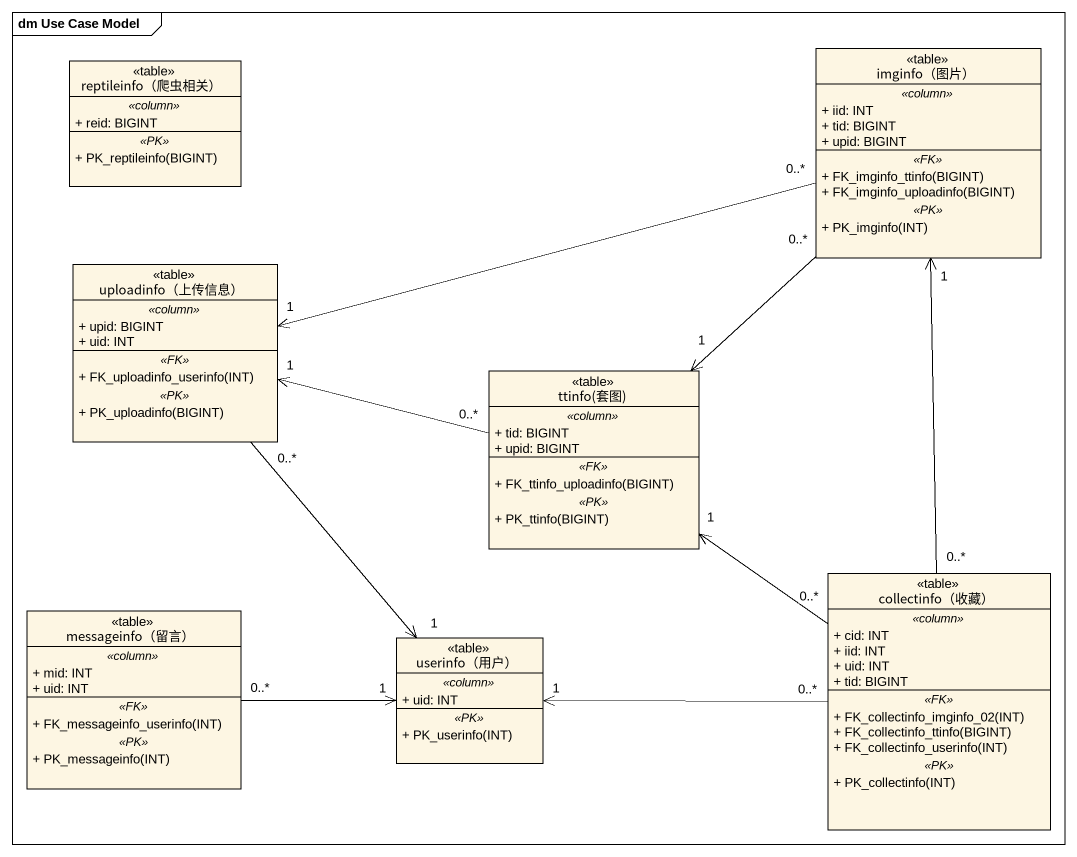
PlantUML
@startuml
mainframe dm Use Case Model
hide circle
hide empty members
skinparam classAttributeIconSize 0
class "reptileinfo（爬虫相关）" as reptileinfo_爬虫相关 <<table>> {
  .. <<column>> ..
  + reid: BIGINT
  .. <<PK>> ..
  + PK_reptileinfo(BIGINT)
}
class "imginfo（图片）" as imginfo_图片 <<table>> {
  .. <<column>> ..
  + iid: INT
  + tid: BIGINT
  + upid: BIGINT
  .. <<FK>> ..
  + FK_imginfo_ttinfo(BIGINT)
  + FK_imginfo_uploadinfo(BIGINT)
  .. <<PK>> ..
  + PK_imginfo(INT)
}
class "uploadinfo（上传信息）" as uploadinfo_上传信息 <<table>> {
  .. <<column>> ..
  + upid: BIGINT
  + uid: INT
  .. <<FK>> ..
  + FK_uploadinfo_userinfo(INT)
  .. <<PK>> ..
  + PK_uploadinfo(BIGINT)
}
class "ttinfo(套图)" as ttinfo_套图 <<table>> {
  .. <<column>> ..
  + tid: BIGINT
  + upid: BIGINT
  .. <<FK>> ..
  + FK_ttinfo_uploadinfo(BIGINT)
  .. <<PK>> ..
  + PK_ttinfo(BIGINT)
}
class "messageinfo（留言）" as messageinfo_留言 <<table>> {
  .. <<column>> ..
  + mid: INT
  + uid: INT
  .. <<FK>> ..
  + FK_messageinfo_userinfo(INT)
  .. <<PK>> ..
  + PK_messageinfo(INT)
}
class "collectinfo（收藏）" as collectinfo_收藏 <<table>> {
  .. <<column>> ..
  + cid: INT
  + iid: INT
  + uid: INT
  + tid: BIGINT
  .. <<FK>> ..
  + FK_collectinfo_imginfo_02(INT)
  + FK_collectinfo_ttinfo(BIGINT)
  + FK_collectinfo_userinfo(INT)
  .. <<PK>> ..
  + PK_collectinfo(INT)
}
class "userinfo（用户）" as userinfo_用户 <<table>> {
  .. <<column>> ..
  + uid: INT
  .. <<PK>> ..
  + PK_userinfo(INT)
}
imginfo_图片 "0..*" -left-> "1" uploadinfo_上传信息
imginfo_图片 "0..*" --> "1" ttinfo_套图
uploadinfo_上传信息 "0..*" --> "1" userinfo_用户
ttinfo_套图 "0..*" -left-> "1" uploadinfo_上传信息
messageinfo_留言 "0..*" -right-> "1" userinfo_用户
collectinfo_收藏 "0..*" -up-> "1" imginfo_图片
collectinfo_收藏 "0..*" -up-> "1" ttinfo_套图
collectinfo_收藏 "0..*" -left-> "1" userinfo_用户
@enduml
